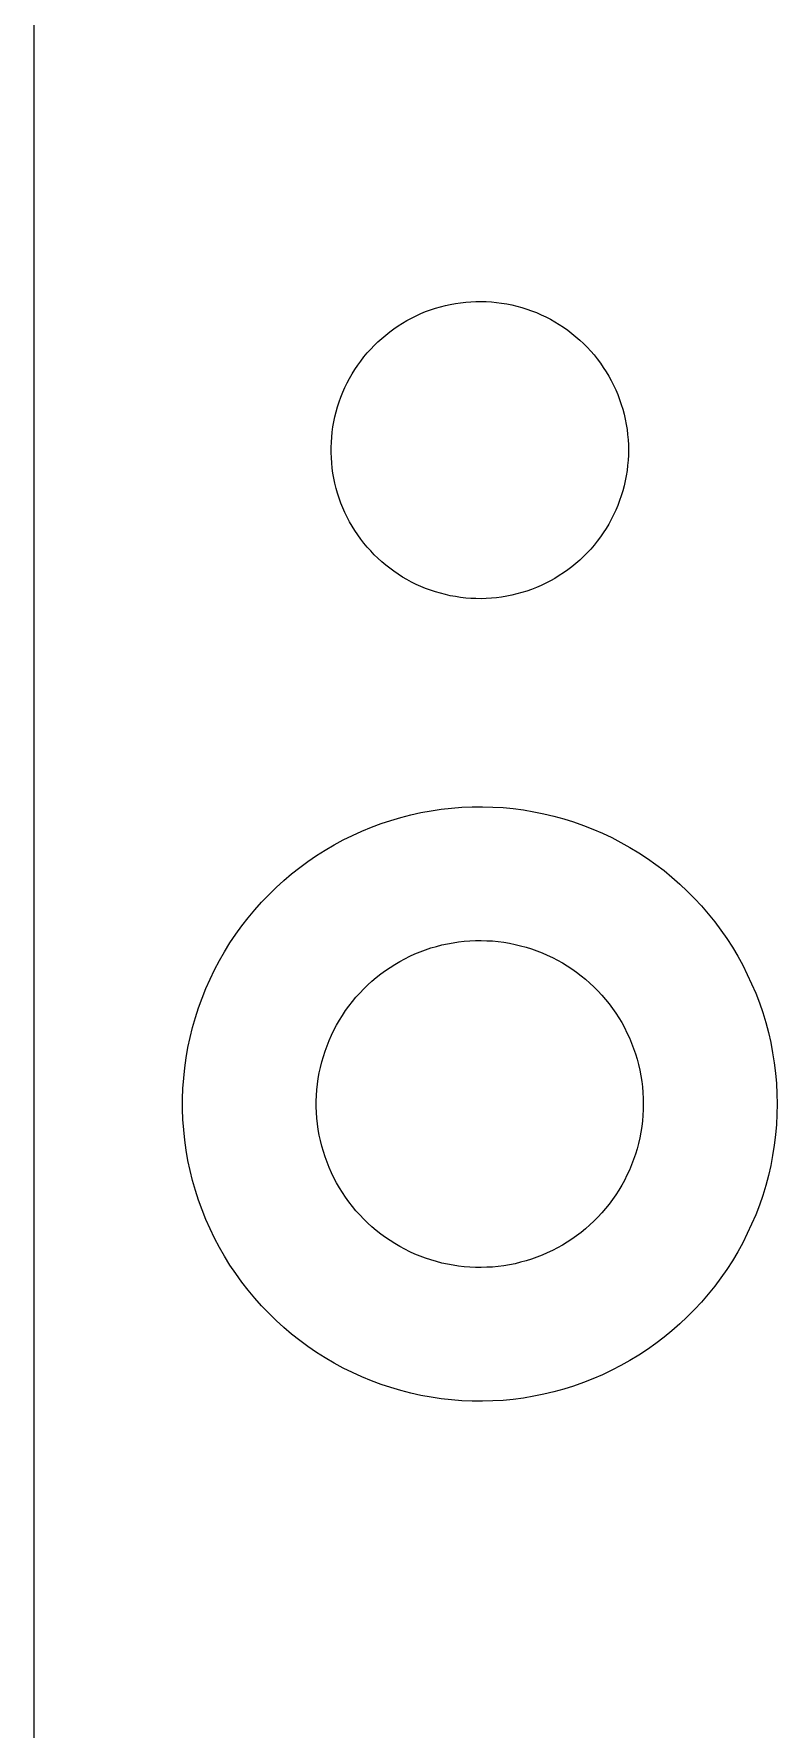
# Model space of a CAD drawing. Header units: millimetres. Extents: x 1003 to 1209, y 36 to 242.
# Drawn here: x 1003 to 1015.5, y 110.76 to 139.28 of the extents above; entities that cross this region are included whole.
import ezdxf

# ---------------------------------------------------------------- set-up
doc = ezdxf.new("R2010")
doc.units = ezdxf.units.MM
doc.layers.add('Make2D$Visible$Curves', color=7, linetype='Continuous')

msp = doc.modelspace()

# ---------------------------------------------------------------- linework, layer by layer
at = {"layer": 'Make2D$Visible$Curves', "color": 7, "lineweight": -3}
for p, q in [((1003, 241.278), (1003, 37.278)), ((1009.508, 134.573), (1009.589, 134.606)), ((1009.589, 134.606), (1009.67, 134.636)), ((1009.67, 134.636), (1009.752, 134.664)), ((1009.752, 134.664), (1009.836, 134.688)), ((1009.836, 134.688), (1009.92, 134.71)), ((1009.92, 134.71), (1010.004, 134.728)), ((1010.004, 134.728), (1010.09, 134.744)), ((1010.09, 134.744), (1010.175, 134.757)), ((1010.175, 134.757), (1010.262, 134.767)), ((1010.262, 134.767), (1010.348, 134.773)), ((1010.348, 134.773), (1010.435, 134.777)), ((1010.435, 134.777), (1010.522, 134.778)), ((1010.522, 134.778), (1010.608, 134.776)), ((1010.608, 134.776), (1010.695, 134.77)), ((1010.695, 134.77), (1010.781, 134.762)), ((1010.781, 134.762), (1010.867, 134.751)), ((1010.867, 134.751), (1010.953, 134.737)), ((1010.953, 134.737), (1011.038, 134.719)), ((1011.038, 134.719), (1011.123, 134.699)), ((1011.123, 134.699), (1011.206, 134.676)), ((1011.206, 134.676), (1011.289, 134.65)), ((1011.289, 134.65), (1011.371, 134.621)), ((1011.371, 134.621), (1011.452, 134.59)), ((1008.985, 134.267), (1009.055, 134.318)), ((1009.055, 134.318), (1009.127, 134.367)), ((1009.127, 134.367), (1009.2, 134.414)), ((1009.2, 134.414), (1009.275, 134.457)), ((1009.275, 134.457), (1009.352, 134.499)), ((1009.352, 134.499), (1009.429, 134.537)), ((1009.429, 134.537), (1009.508, 134.573)), ((1011.452, 134.59), (1011.531, 134.555)), ((1011.531, 134.555), (1011.61, 134.518)), ((1011.61, 134.518), (1011.687, 134.478)), ((1011.687, 134.478), (1011.763, 134.436)), ((1011.763, 134.436), (1011.837, 134.391)), ((1011.837, 134.391), (1011.909, 134.343)), ((1011.909, 134.343), (1011.98, 134.293)), ((1008.665, 133.975), (1008.725, 134.038)), ((1008.725, 134.038), (1008.787, 134.099)), ((1008.787, 134.099), (1008.851, 134.157)), ((1008.851, 134.157), (1008.917, 134.213)), ((1008.917, 134.213), (1008.985, 134.267)), ((1011.98, 134.293), (1012.049, 134.24)), ((1012.049, 134.24), (1012.116, 134.185)), ((1012.116, 134.185), (1012.181, 134.128)), ((1012.181, 134.128), (1012.245, 134.069)), ((1012.245, 134.069), (1012.306, 134.007)), ((1008.447, 133.705), (1008.498, 133.775)), ((1008.498, 133.775), (1008.551, 133.844)), ((1008.551, 133.844), (1008.607, 133.911)), ((1008.607, 133.911), (1008.665, 133.975)), ((1012.306, 134.007), (1012.365, 133.943)), ((1012.365, 133.943), (1012.421, 133.878)), ((1012.421, 133.878), (1012.476, 133.81)), ((1012.476, 133.81), (1012.528, 133.74)), ((1012.528, 133.74), (1012.577, 133.669)), ((1008.27, 133.407), (1008.31, 133.484)), ((1008.31, 133.484), (1008.353, 133.559)), ((1008.353, 133.559), (1008.399, 133.633)), ((1008.399, 133.633), (1008.447, 133.705)), ((1012.577, 133.669), (1012.624, 133.596)), ((1012.624, 133.596), (1012.669, 133.522)), ((1012.669, 133.522), (1012.711, 133.446)), ((1008.135, 133.088), (1008.164, 133.169)), ((1008.164, 133.169), (1008.197, 133.25)), ((1008.197, 133.25), (1008.232, 133.329)), ((1008.232, 133.329), (1008.27, 133.407)), ((1012.711, 133.446), (1012.75, 133.368)), ((1012.75, 133.368), (1012.786, 133.29)), ((1012.786, 133.29), (1012.82, 133.21)), ((1012.82, 133.21), (1012.851, 133.128)), ((1008.063, 132.837), (1008.084, 132.922)), ((1008.084, 132.922), (1008.108, 133.005)), ((1008.108, 133.005), (1008.135, 133.088)), ((1012.851, 133.128), (1012.879, 133.046)), ((1012.879, 133.046), (1012.904, 132.963)), ((1012.904, 132.963), (1012.927, 132.879)), ((1012.927, 132.879), (1012.946, 132.795)), ((1008.018, 132.581), (1008.03, 132.667)), ((1008.03, 132.667), (1008.045, 132.752)), ((1008.045, 132.752), (1008.063, 132.837)), ((1012.946, 132.795), (1012.962, 132.71)), ((1012.962, 132.71), (1012.976, 132.624)), ((1012.976, 132.624), (1012.986, 132.538)), ((1008, 132.321), (1008.003, 132.408)), ((1008, 132.235), (1008, 132.321)), ((1008.003, 132.408), (1008.009, 132.495)), ((1008.009, 132.495), (1008.018, 132.581)), ((1012.986, 132.538), (1012.994, 132.451)), ((1012.994, 132.451), (1012.998, 132.365)), ((1012.998, 132.365), (1013, 132.278)), ((1008.003, 132.148), (1008, 132.235)), ((1008.009, 132.061), (1008.003, 132.148)), ((1008.018, 131.975), (1008.009, 132.061)), ((1012.994, 132.105), (1012.986, 132.018)), ((1012.998, 132.191), (1012.994, 132.105)), ((1013, 132.278), (1012.998, 132.191)), ((1008.03, 131.889), (1008.018, 131.975)), ((1008.045, 131.804), (1008.03, 131.889)), ((1008.063, 131.719), (1008.045, 131.804)), ((1012.946, 131.761), (1012.927, 131.676)), ((1012.962, 131.846), (1012.946, 131.761)), ((1012.976, 131.932), (1012.962, 131.846)), ((1012.986, 132.018), (1012.976, 131.932)), ((1008.084, 131.634), (1008.063, 131.719)), ((1008.108, 131.551), (1008.084, 131.634)), ((1008.135, 131.468), (1008.108, 131.551)), ((1008.164, 131.387), (1008.135, 131.468)), ((1012.879, 131.51), (1012.851, 131.427)), ((1012.904, 131.593), (1012.879, 131.51)), ((1012.927, 131.676), (1012.904, 131.593)), ((1008.197, 131.306), (1008.164, 131.387)), ((1008.232, 131.227), (1008.197, 131.306)), ((1008.27, 131.149), (1008.232, 131.227)), ((1012.75, 131.188), (1012.711, 131.11)), ((1012.786, 131.266), (1012.75, 131.188)), ((1012.82, 131.346), (1012.786, 131.266)), ((1012.851, 131.427), (1012.82, 131.346)), ((1008.31, 131.072), (1008.27, 131.149)), ((1008.353, 130.997), (1008.31, 131.072)), ((1008.399, 130.923), (1008.353, 130.997)), ((1008.447, 130.851), (1008.399, 130.923)), ((1012.577, 130.887), (1012.528, 130.816)), ((1012.624, 130.96), (1012.577, 130.887)), ((1012.669, 131.034), (1012.624, 130.96)), ((1012.711, 131.11), (1012.669, 131.034)), ((1008.498, 130.781), (1008.447, 130.851)), ((1008.551, 130.712), (1008.498, 130.781)), ((1008.607, 130.645), (1008.551, 130.712)), ((1008.665, 130.581), (1008.607, 130.645)), ((1012.365, 130.613), (1012.306, 130.549)), ((1012.421, 130.678), (1012.365, 130.613)), ((1012.476, 130.746), (1012.421, 130.678)), ((1012.528, 130.816), (1012.476, 130.746)), ((1008.725, 130.518), (1008.665, 130.581)), ((1008.787, 130.457), (1008.725, 130.518)), ((1008.851, 130.399), (1008.787, 130.457)), ((1008.917, 130.343), (1008.851, 130.399)), ((1008.985, 130.289), (1008.917, 130.343)), ((1012.049, 130.316), (1011.98, 130.263)), ((1012.116, 130.371), (1012.049, 130.316)), ((1012.181, 130.428), (1012.116, 130.371)), ((1012.245, 130.487), (1012.181, 130.428)), ((1012.306, 130.549), (1012.245, 130.487)), ((1009.055, 130.238), (1008.985, 130.289)), ((1009.127, 130.189), (1009.055, 130.238)), ((1009.2, 130.142), (1009.127, 130.189)), ((1009.275, 130.099), (1009.2, 130.142)), ((1009.352, 130.057), (1009.275, 130.099)), ((1009.429, 130.019), (1009.352, 130.057)), ((1011.61, 130.038), (1011.531, 130.001)), ((1011.687, 130.078), (1011.61, 130.038)), ((1011.763, 130.12), (1011.687, 130.078)), ((1011.837, 130.165), (1011.763, 130.12)), ((1011.909, 130.213), (1011.837, 130.165)), ((1011.98, 130.263), (1011.909, 130.213)), ((1009.508, 129.983), (1009.429, 130.019)), ((1009.589, 129.95), (1009.508, 129.983)), ((1009.67, 129.92), (1009.589, 129.95)), ((1009.752, 129.892), (1009.67, 129.92)), ((1009.836, 129.868), (1009.752, 129.892)), ((1009.92, 129.846), (1009.836, 129.868)), ((1010.004, 129.828), (1009.92, 129.846)), ((1010.09, 129.812), (1010.004, 129.828)), ((1010.175, 129.799), (1010.09, 129.812)), ((1010.262, 129.789), (1010.175, 129.799)), ((1010.348, 129.783), (1010.262, 129.789)), ((1010.435, 129.779), (1010.348, 129.783)), ((1010.522, 129.778), (1010.435, 129.779)), ((1010.608, 129.78), (1010.522, 129.778)), ((1010.695, 129.786), (1010.608, 129.78)), ((1010.781, 129.794), (1010.695, 129.786)), ((1010.867, 129.805), (1010.781, 129.794)), ((1010.953, 129.819), (1010.867, 129.805)), ((1011.038, 129.837), (1010.953, 129.819)), ((1011.123, 129.857), (1011.038, 129.837)), ((1011.206, 129.88), (1011.123, 129.857)), ((1011.289, 129.906), (1011.206, 129.88)), ((1011.371, 129.935), (1011.289, 129.906)), ((1011.452, 129.966), (1011.371, 129.935)), ((1011.531, 130.001), (1011.452, 129.966)), ((1008.84, 125.994), (1009.005, 126.049)), ((1009.005, 126.049), (1009.171, 126.098)), ((1009.171, 126.098), (1009.339, 126.141)), ((1009.339, 126.141), (1009.509, 126.179)), ((1009.509, 126.179), (1009.679, 126.21)), ((1009.679, 126.21), (1009.851, 126.236)), ((1009.851, 126.236), (1010.023, 126.255)), ((1010.023, 126.255), (1010.196, 126.269)), ((1010.196, 126.269), (1010.37, 126.276)), ((1010.37, 126.276), (1010.543, 126.278)), ((1010.543, 126.278), (1010.717, 126.273)), ((1010.717, 126.273), (1010.89, 126.263)), ((1010.89, 126.263), (1011.063, 126.246)), ((1011.063, 126.246), (1011.235, 126.224)), ((1011.235, 126.224), (1011.406, 126.195)), ((1011.406, 126.195), (1011.576, 126.161)), ((1011.576, 126.161), (1011.745, 126.12)), ((1011.745, 126.12), (1011.912, 126.074)), ((1011.912, 126.074), (1012.078, 126.022)), ((1008.203, 125.719), (1008.359, 125.796)), ((1008.359, 125.796), (1008.517, 125.868)), ((1008.517, 125.868), (1008.677, 125.934)), ((1008.677, 125.934), (1008.84, 125.994)), ((1012.078, 126.022), (1012.242, 125.965)), ((1012.242, 125.965), (1012.403, 125.901)), ((1012.403, 125.901), (1012.563, 125.833)), ((1012.563, 125.833), (1012.72, 125.758)), ((1012.72, 125.758), (1012.874, 125.679)), ((1007.754, 125.456), (1007.9, 125.549)), ((1007.9, 125.549), (1008.05, 125.637)), ((1008.05, 125.637), (1008.203, 125.719)), ((1012.874, 125.679), (1013.025, 125.594)), ((1013.025, 125.594), (1013.173, 125.503)), ((1013.173, 125.503), (1013.318, 125.408)), ((1007.334, 125.148), (1007.471, 125.256)), ((1007.471, 125.256), (1007.61, 125.358)), ((1007.61, 125.358), (1007.754, 125.456)), ((1013.318, 125.408), (1013.46, 125.308)), ((1013.46, 125.308), (1013.598, 125.203)), ((1013.598, 125.203), (1013.732, 125.093)), ((1006.949, 124.798), (1007.073, 124.919)), ((1007.073, 124.919), (1007.202, 125.036)), ((1007.202, 125.036), (1007.334, 125.148)), ((1013.732, 125.093), (1013.863, 124.978)), ((1013.863, 124.978), (1013.989, 124.859)), ((1006.714, 124.543), (1006.829, 124.673)), ((1006.829, 124.673), (1006.949, 124.798)), ((1013.989, 124.859), (1014.111, 124.736)), ((1014.111, 124.736), (1014.229, 124.609)), ((1006.496, 124.273), (1006.602, 124.41)), ((1006.602, 124.41), (1006.714, 124.543)), ((1014.229, 124.609), (1014.343, 124.477)), ((1014.343, 124.477), (1014.451, 124.342)), ((1014.451, 124.342), (1014.555, 124.203)), ((1006.298, 123.988), (1006.395, 124.132)), ((1006.395, 124.132), (1006.496, 124.273)), ((1014.555, 124.203), (1014.654, 124.06)), ((1014.654, 124.06), (1014.748, 123.914)), ((1006.12, 123.69), (1006.206, 123.84)), ((1006.206, 123.84), (1006.298, 123.988)), ((1009.237, 123.721), (1009.322, 123.763)), ((1009.322, 123.763), (1009.409, 123.802)), ((1009.409, 123.802), (1009.497, 123.839)), ((1009.497, 123.839), (1009.587, 123.872)), ((1009.587, 123.872), (1009.677, 123.902)), ((1009.677, 123.902), (1009.769, 123.929)), ((1009.769, 123.929), (1009.862, 123.953)), ((1009.862, 123.953), (1009.955, 123.973)), ((1009.955, 123.973), (1010.049, 123.991)), ((1010.049, 123.991), (1010.143, 124.005)), ((1010.143, 124.005), (1010.238, 124.015)), ((1010.238, 124.015), (1010.333, 124.023)), ((1010.333, 124.023), (1010.428, 124.027)), ((1010.428, 124.027), (1010.524, 124.028)), ((1010.524, 124.028), (1010.619, 124.025)), ((1010.619, 124.025), (1010.715, 124.02)), ((1010.715, 124.02), (1010.81, 124.01)), ((1010.81, 124.01), (1010.904, 123.998)), ((1010.904, 123.998), (1010.998, 123.982)), ((1010.998, 123.982), (1011.092, 123.963)), ((1011.092, 123.963), (1011.185, 123.941)), ((1011.185, 123.941), (1011.277, 123.916)), ((1011.277, 123.916), (1011.368, 123.887)), ((1011.368, 123.887), (1011.458, 123.856)), ((1011.458, 123.856), (1011.547, 123.821)), ((1011.547, 123.821), (1011.634, 123.783)), ((1011.634, 123.783), (1011.721, 123.742)), ((1014.748, 123.914), (1014.837, 123.765)), ((1014.837, 123.765), (1014.921, 123.613)), ((1005.963, 123.38), (1006.039, 123.536)), ((1006.039, 123.536), (1006.12, 123.69)), ((1008.834, 123.466), (1008.911, 123.522)), ((1008.911, 123.522), (1008.99, 123.576)), ((1008.99, 123.576), (1009.07, 123.627)), ((1009.07, 123.627), (1009.153, 123.675)), ((1009.153, 123.675), (1009.237, 123.721)), ((1011.721, 123.742), (1011.806, 123.698)), ((1011.806, 123.698), (1011.889, 123.652)), ((1011.889, 123.652), (1011.97, 123.602)), ((1011.97, 123.602), (1012.05, 123.549)), ((1012.05, 123.549), (1012.128, 123.494)), ((1012.128, 123.494), (1012.204, 123.436)), ((1014.921, 123.613), (1014.999, 123.459)), ((1005.828, 123.06), (1005.893, 123.221)), ((1005.893, 123.221), (1005.963, 123.38)), ((1008.481, 123.145), (1008.547, 123.214)), ((1008.547, 123.214), (1008.615, 123.281)), ((1008.615, 123.281), (1008.686, 123.345)), ((1008.686, 123.345), (1008.759, 123.407)), ((1008.759, 123.407), (1008.834, 123.466)), ((1012.204, 123.436), (1012.278, 123.376)), ((1012.278, 123.376), (1012.35, 123.313)), ((1012.35, 123.313), (1012.419, 123.248)), ((1012.419, 123.248), (1012.486, 123.18)), ((1014.999, 123.459), (1015.072, 123.301)), ((1015.072, 123.301), (1015.14, 123.141)), ((1005.769, 122.897), (1005.828, 123.06)), ((1008.242, 122.848), (1008.298, 122.925)), ((1008.298, 122.925), (1008.356, 123.001)), ((1008.356, 123.001), (1008.417, 123.074)), ((1008.417, 123.074), (1008.481, 123.145)), ((1012.486, 123.18), (1012.551, 123.11)), ((1012.551, 123.11), (1012.613, 123.037)), ((1012.613, 123.037), (1012.673, 122.963)), ((1012.673, 122.963), (1012.73, 122.887)), ((1015.14, 123.141), (1015.202, 122.979)), ((1015.202, 122.979), (1015.258, 122.815)), ((1005.669, 122.565), (1005.716, 122.732)), ((1005.716, 122.732), (1005.769, 122.897)), ((1008.091, 122.604), (1008.139, 122.687)), ((1008.139, 122.687), (1008.189, 122.768)), ((1008.189, 122.768), (1008.242, 122.848)), ((1012.73, 122.887), (1012.785, 122.808)), ((1012.785, 122.808), (1012.837, 122.728)), ((1012.837, 122.728), (1012.886, 122.646)), ((1012.886, 122.646), (1012.932, 122.562)), ((1015.258, 122.815), (1015.308, 122.649)), ((1015.308, 122.649), (1015.353, 122.481)), ((1005.591, 122.227), (1005.627, 122.397)), ((1005.627, 122.397), (1005.669, 122.565)), ((1007.931, 122.258), (1007.966, 122.347)), ((1007.966, 122.347), (1008.005, 122.434)), ((1008.005, 122.434), (1008.046, 122.52)), ((1008.046, 122.52), (1008.091, 122.604)), ((1012.932, 122.562), (1012.975, 122.477)), ((1012.975, 122.477), (1013.015, 122.391)), ((1013.015, 122.391), (1013.052, 122.303)), ((1015.353, 122.481), (1015.392, 122.312)), ((1005.537, 121.884), (1005.561, 122.056)), ((1005.561, 122.056), (1005.591, 122.227)), ((1007.843, 121.986), (1007.869, 122.078)), ((1007.869, 122.078), (1007.898, 122.169)), ((1007.898, 122.169), (1007.931, 122.258)), ((1013.052, 122.303), (1013.086, 122.214)), ((1013.086, 122.214), (1013.117, 122.123)), ((1013.117, 122.123), (1013.145, 122.032)), ((1015.392, 122.312), (1015.425, 122.141)), ((1015.425, 122.141), (1015.452, 121.97)), ((1005.519, 121.711), (1005.537, 121.884)), ((1007.783, 121.706), (1007.8, 121.8)), ((1007.8, 121.8), (1007.82, 121.893)), ((1007.82, 121.893), (1007.843, 121.986)), ((1013.145, 122.032), (1013.169, 121.94)), ((1013.169, 121.94), (1013.191, 121.847)), ((1013.191, 121.847), (1013.209, 121.753)), ((1015.452, 121.97), (1015.473, 121.798)), ((1015.473, 121.798), (1015.488, 121.625)), ((1005.501, 121.365), (1005.507, 121.538)), ((1005.507, 121.538), (1005.519, 121.711)), ((1007.754, 121.421), (1007.76, 121.516)), ((1007.76, 121.516), (1007.77, 121.611)), ((1007.77, 121.611), (1007.783, 121.706)), ((1013.209, 121.753), (1013.224, 121.659)), ((1013.224, 121.659), (1013.235, 121.564)), ((1013.235, 121.564), (1013.243, 121.469)), ((1015.488, 121.625), (1015.497, 121.451)), ((1005.501, 121.191), (1005.501, 121.365)), ((1005.507, 121.018), (1005.501, 121.191)), ((1007.75, 121.326), (1007.754, 121.421)), ((1007.75, 121.23), (1007.75, 121.326)), ((1007.754, 121.135), (1007.75, 121.23)), ((1013.243, 121.469), (1013.248, 121.373)), ((1013.248, 121.373), (1013.25, 121.278)), ((1013.25, 121.278), (1013.248, 121.183)), ((1015.497, 121.451), (1015.5, 121.278)), ((1015.5, 121.278), (1015.497, 121.104)), ((1005.519, 120.845), (1005.507, 121.018)), ((1007.76, 121.04), (1007.754, 121.135)), ((1007.77, 120.945), (1007.76, 121.04)), ((1007.783, 120.85), (1007.77, 120.945)), ((1013.235, 120.992), (1013.224, 120.897)), ((1013.243, 121.087), (1013.235, 120.992)), ((1013.248, 121.183), (1013.243, 121.087)), ((1015.488, 120.931), (1015.473, 120.758)), ((1015.497, 121.104), (1015.488, 120.931)), ((1005.537, 120.672), (1005.519, 120.845)), ((1005.561, 120.5), (1005.537, 120.672)), ((1007.8, 120.756), (1007.783, 120.85)), ((1007.82, 120.663), (1007.8, 120.756)), ((1007.843, 120.57), (1007.82, 120.663)), ((1013.191, 120.709), (1013.169, 120.616)), ((1013.209, 120.803), (1013.191, 120.709)), ((1013.224, 120.897), (1013.209, 120.803)), ((1015.473, 120.758), (1015.452, 120.586)), ((1005.591, 120.329), (1005.561, 120.5)), ((1007.869, 120.478), (1007.843, 120.57)), ((1007.898, 120.387), (1007.869, 120.478)), ((1007.931, 120.298), (1007.898, 120.387)), ((1013.086, 120.342), (1013.052, 120.253)), ((1013.117, 120.433), (1013.086, 120.342)), ((1013.145, 120.524), (1013.117, 120.433)), ((1013.169, 120.616), (1013.145, 120.524)), ((1015.425, 120.414), (1015.392, 120.244)), ((1015.452, 120.586), (1015.425, 120.414)), ((1005.627, 120.159), (1005.591, 120.329)), ((1005.669, 119.991), (1005.627, 120.159)), ((1007.966, 120.209), (1007.931, 120.298)), ((1008.005, 120.122), (1007.966, 120.209)), ((1008.046, 120.036), (1008.005, 120.122)), ((1012.975, 120.079), (1012.932, 119.993)), ((1013.015, 120.165), (1012.975, 120.079)), ((1013.052, 120.253), (1013.015, 120.165)), ((1015.353, 120.075), (1015.308, 119.907)), ((1015.392, 120.244), (1015.353, 120.075)), ((1005.716, 119.824), (1005.669, 119.991)), ((1005.769, 119.659), (1005.716, 119.824)), ((1008.091, 119.951), (1008.046, 120.036)), ((1008.139, 119.869), (1008.091, 119.951)), ((1008.189, 119.788), (1008.139, 119.869)), ((1008.242, 119.708), (1008.189, 119.788)), ((1012.837, 119.828), (1012.785, 119.748)), ((1012.886, 119.91), (1012.837, 119.828)), ((1012.932, 119.993), (1012.886, 119.91)), ((1015.308, 119.907), (1015.258, 119.741)), ((1005.828, 119.496), (1005.769, 119.659)), ((1005.893, 119.335), (1005.828, 119.496)), ((1008.298, 119.631), (1008.242, 119.708)), ((1008.356, 119.555), (1008.298, 119.631)), ((1008.417, 119.482), (1008.356, 119.555)), ((1008.481, 119.411), (1008.417, 119.482)), ((1012.613, 119.518), (1012.551, 119.446)), ((1012.673, 119.593), (1012.613, 119.518)), ((1012.73, 119.669), (1012.673, 119.593)), ((1012.785, 119.748), (1012.73, 119.669)), ((1015.202, 119.577), (1015.14, 119.415)), ((1015.258, 119.741), (1015.202, 119.577)), ((1005.963, 119.176), (1005.893, 119.335)), ((1008.547, 119.342), (1008.481, 119.411)), ((1008.615, 119.275), (1008.547, 119.342)), ((1008.686, 119.211), (1008.615, 119.275)), ((1008.759, 119.149), (1008.686, 119.211)), ((1012.35, 119.243), (1012.278, 119.18)), ((1012.419, 119.308), (1012.35, 119.243)), ((1012.486, 119.376), (1012.419, 119.308)), ((1012.551, 119.446), (1012.486, 119.376)), ((1015.072, 119.255), (1014.999, 119.097)), ((1015.14, 119.415), (1015.072, 119.255)), ((1006.039, 119.02), (1005.963, 119.176)), ((1006.12, 118.866), (1006.039, 119.02)), ((1008.834, 119.09), (1008.759, 119.149)), ((1008.911, 119.034), (1008.834, 119.09)), ((1008.99, 118.98), (1008.911, 119.034)), ((1009.07, 118.929), (1008.99, 118.98)), ((1009.153, 118.881), (1009.07, 118.929)), ((1011.97, 118.954), (1011.889, 118.904)), ((1012.05, 119.006), (1011.97, 118.954)), ((1012.128, 119.062), (1012.05, 119.006)), ((1012.204, 119.119), (1012.128, 119.062)), ((1012.278, 119.18), (1012.204, 119.119)), ((1014.921, 118.943), (1014.837, 118.79)), ((1014.999, 119.097), (1014.921, 118.943)), ((1006.206, 118.716), (1006.12, 118.866)), ((1006.298, 118.568), (1006.206, 118.716)), ((1009.237, 118.835), (1009.153, 118.881)), ((1009.322, 118.793), (1009.237, 118.835)), ((1009.409, 118.754), (1009.322, 118.793)), ((1009.497, 118.717), (1009.409, 118.754)), ((1009.587, 118.684), (1009.497, 118.717)), ((1009.677, 118.654), (1009.587, 118.684)), ((1009.769, 118.627), (1009.677, 118.654)), ((1009.862, 118.603), (1009.769, 118.627)), ((1011.277, 118.64), (1011.185, 118.615)), ((1011.368, 118.669), (1011.277, 118.64)), ((1011.458, 118.7), (1011.368, 118.669)), ((1011.547, 118.735), (1011.458, 118.7)), ((1011.634, 118.773), (1011.547, 118.735)), ((1011.721, 118.814), (1011.634, 118.773)), ((1011.806, 118.858), (1011.721, 118.814)), ((1011.889, 118.904), (1011.806, 118.858)), ((1014.748, 118.641), (1014.654, 118.496)), ((1014.837, 118.79), (1014.748, 118.641)), ((1006.395, 118.424), (1006.298, 118.568)), ((1006.496, 118.283), (1006.395, 118.424)), ((1009.955, 118.583), (1009.862, 118.603)), ((1010.049, 118.565), (1009.955, 118.583)), ((1010.143, 118.551), (1010.049, 118.565)), ((1010.238, 118.54), (1010.143, 118.551)), ((1010.333, 118.533), (1010.238, 118.54)), ((1010.428, 118.529), (1010.333, 118.533)), ((1010.524, 118.528), (1010.428, 118.529)), ((1010.619, 118.531), (1010.524, 118.528)), ((1010.715, 118.536), (1010.619, 118.531)), ((1010.81, 118.545), (1010.715, 118.536)), ((1010.904, 118.558), (1010.81, 118.545)), ((1010.998, 118.573), (1010.904, 118.558)), ((1011.092, 118.592), (1010.998, 118.573)), ((1011.185, 118.615), (1011.092, 118.592)), ((1014.555, 118.353), (1014.451, 118.214)), ((1014.654, 118.496), (1014.555, 118.353)), ((1006.602, 118.146), (1006.496, 118.283)), ((1006.714, 118.013), (1006.602, 118.146)), ((1014.343, 118.079), (1014.229, 117.947)), ((1014.451, 118.214), (1014.343, 118.079)), ((1006.829, 117.883), (1006.714, 118.013)), ((1006.949, 117.758), (1006.829, 117.883)), ((1014.111, 117.82), (1013.989, 117.697)), ((1014.229, 117.947), (1014.111, 117.82)), ((1007.073, 117.637), (1006.949, 117.758)), ((1007.202, 117.52), (1007.073, 117.637)), ((1007.334, 117.408), (1007.202, 117.52)), ((1013.863, 117.578), (1013.732, 117.463)), ((1013.989, 117.697), (1013.863, 117.578)), ((1007.471, 117.3), (1007.334, 117.408)), ((1007.61, 117.197), (1007.471, 117.3)), ((1007.754, 117.1), (1007.61, 117.197)), ((1013.46, 117.248), (1013.318, 117.148)), ((1013.598, 117.353), (1013.46, 117.248)), ((1013.732, 117.463), (1013.598, 117.353)), ((1007.9, 117.007), (1007.754, 117.1)), ((1008.05, 116.919), (1007.9, 117.007)), ((1008.203, 116.837), (1008.05, 116.919)), ((1013.025, 116.962), (1012.874, 116.877)), ((1013.173, 117.053), (1013.025, 116.962)), ((1013.318, 117.148), (1013.173, 117.053)), ((1008.359, 116.76), (1008.203, 116.837)), ((1008.517, 116.688), (1008.359, 116.76)), ((1008.677, 116.622), (1008.517, 116.688)), ((1012.403, 116.654), (1012.242, 116.591)), ((1012.563, 116.723), (1012.403, 116.654)), ((1012.72, 116.798), (1012.563, 116.723)), ((1012.874, 116.877), (1012.72, 116.798)), ((1008.84, 116.562), (1008.677, 116.622)), ((1009.005, 116.507), (1008.84, 116.562)), ((1009.171, 116.458), (1009.005, 116.507)), ((1009.339, 116.415), (1009.171, 116.458)), ((1009.509, 116.377), (1009.339, 116.415)), ((1009.679, 116.346), (1009.509, 116.377)), ((1009.851, 116.32), (1009.679, 116.346)), ((1011.406, 116.361), (1011.235, 116.332)), ((1011.576, 116.395), (1011.406, 116.361)), ((1011.745, 116.435), (1011.576, 116.395)), ((1011.912, 116.482), (1011.745, 116.435)), ((1012.078, 116.534), (1011.912, 116.482)), ((1012.242, 116.591), (1012.078, 116.534)), ((1010.023, 116.301), (1009.851, 116.32)), ((1010.196, 116.287), (1010.023, 116.301)), ((1010.37, 116.28), (1010.196, 116.287)), ((1010.543, 116.278), (1010.37, 116.28)), ((1010.717, 116.283), (1010.543, 116.278)), ((1010.89, 116.293), (1010.717, 116.283)), ((1011.063, 116.31), (1010.89, 116.293)), ((1011.235, 116.332), (1011.063, 116.31))]:
    msp.add_line(p, q, dxfattribs=at)

doc.saveas('drawing.dxf')
